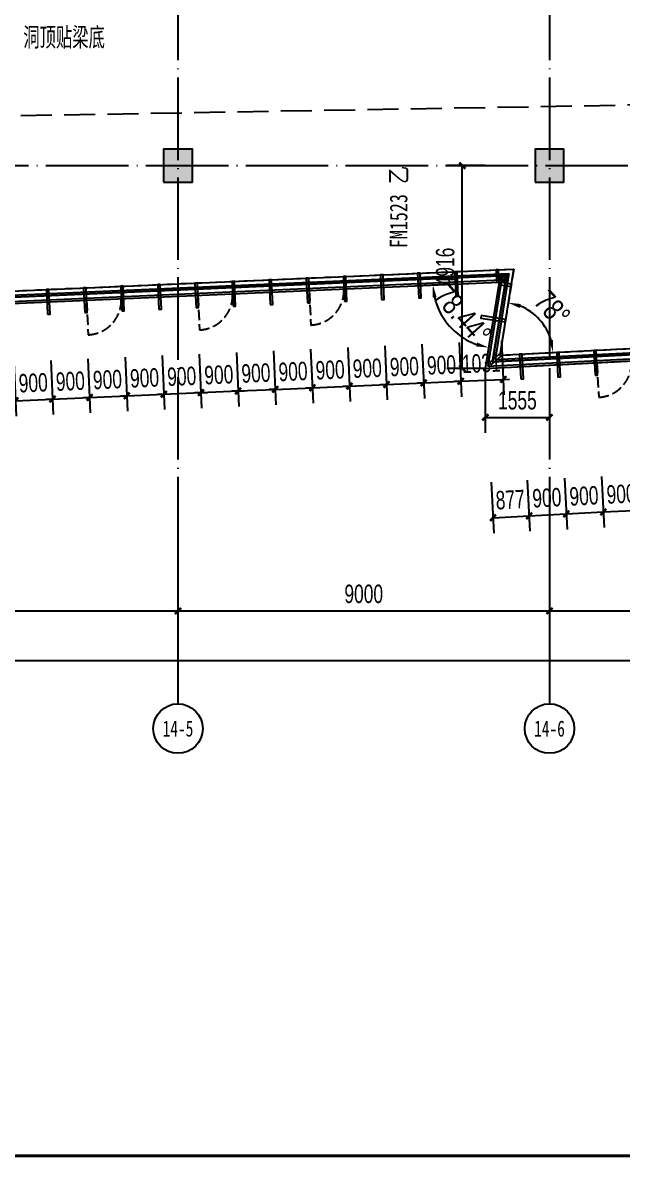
# Model space of a CAD drawing. Extents: x -409435 to 356702, y -107829 to 330904.
# Drawn here: x 28638 to 43164, y 65063 to 92564 of the extents above; entities that cross this region are included whole.
import ezdxf
from ezdxf.enums import TextEntityAlignment as Align
from ezdxf.xclip import XClip

# ---------------------------------------------------------------- set-up
doc = ezdxf.new("R2010")
doc.units = 0
doc.header["$LTSCALE"] = 1000
doc.header["$MEASUREMENT"] = 0
doc.header["$XCLIPFRAME"] = 0
for name, pattern in [('104-14# 核心筒$0$DOTE', [2.42, 2, -0.2, 0.02, -0.2]), ('14#楼幕墙$0$DASH', [0.35, 0.25, -0.1]), ('X-104 14#平面$0$$0$DASH', [0.35, 0.25, -0.1]), ('X-104 14#平面$0$109 3#平面$0$DASH', [0.35, 0.25, -0.1])]:
    doc.linetypes.add(name, pattern=pattern)
for name, color, linetype in [('01-标注_尺寸', 124, 'Continuous'), ('104-14# 核心筒$0$01-标注_轴线坐标', 132, 'Continuous'), ('104-14# 核心筒$0$A_AXIS-轴线', 36, '104-14# 核心筒$0$DOTE'), ('104-14# 核心筒$0$A_STR-砼柱', 51, 'Continuous'), ('104-14# 核心筒$0$AXIS_TEXT', 7, 'Continuous'), ('14#楼幕墙$0$A-C_玻璃幕墙', 140, 'Continuous'), ('14#楼幕墙$0$A-C_窗', 140, 'Continuous'), ('AXIS_TEXT', 7, 'Continuous'), ('PUB_HATCH', 8, 'Continuous'), ('X-104 14#平面$0$01-标注_尺寸', 124, 'Continuous'), ('X-104 14#平面$0$A-C_玻璃幕墙', 140, 'Continuous'), ('X-104 14#平面$0$A-SUR_吊顶', 40, 'Continuous'), ('X-104 14#平面$0$A-TECH_结构', 21, 'Continuous'), ('X-104 14#平面$0$DOOR_FIRE_TEXT', 7, 'Continuous'), ('建-标注-文本', 254, 'Continuous')]:
    doc.layers.add(name, color=color, linetype=linetype)
doc.layers.add('X-104 14#平面$0$000套内', color=226, linetype='Continuous', lineweight=30, plot=False)
doc.styles.add('104-14# 核心筒$0$_TCH_AXIS', font='STXIHEI_0.TTF', dxfattribs={"width": 0.8})
doc.styles.add('104-14# 核心筒$0$_TCH_DIM_T3', font='ros.shx', dxfattribs={"width": 0.705882, "bigfont": 'jd.shx'})
doc.styles.add('_TCH_DIM', font='ros.shx', dxfattribs={"width": 0.8, "height": 2, "bigfont": 'jd.shx'})
doc.styles.add('_TCH_DIM_T3', font='ros.shx', dxfattribs={"width": 0.705882, "bigfont": 'jd.shx'})
doc.styles.add('COMPLEX', font='COMPLEX')
doc.styles.add('X-104 14#平面$0$_TCH_DIM_T3', font='ros.shx', dxfattribs={"width": 0.8, "bigfont": 'jd.shx'})
doc.styles.add('X-104 14#平面$0$_TCH_WINDOW', font='STXIHEI_0.TTF', dxfattribs={"width": 0.75, "height": 3.5})
doc.dimstyles.new('104-14# 核心筒$0$_TCH_ARCH&&150', dxfattribs={"dimtxt": 446.25, "dimasz": 150, "dimexe": 375, "dimexo": 450, "dimgap": 189.375, "dimtad": 1, "dimdec": 0, "dimzin": 0, "dimdsep": 46, "dimtxsty": '104-14# 核心筒$0$_TCH_DIM_T3', "dimblk": '104-14# 核心筒$0$_ArchTick', "dimcen": 0.09, "dimclrt": 7, "dimazin": 2, "dimtfac": 1, "dimtdec": 0, "dimtix": 1, "dimtmove": 2, "dimatfit": 3, "dimfxl": 0, "dimtolj": 1, "dimtzin": 0, "dimarcsym": 0})
doc.dimstyles.new('_TCH_ARCH&&150', dxfattribs={"dimtxt": 446.25, "dimasz": 150, "dimexe": 375, "dimexo": 450, "dimgap": 189.375, "dimtad": 1, "dimdec": 0, "dimzin": 0, "dimdsep": 46, "dimtxsty": '_TCH_DIM_T3', "dimblk": 'ARCHTICK', "dimcen": 0.09, "dimclrt": 7, "dimazin": 2, "dimtfac": 1, "dimtdec": 0, "dimtix": 1, "dimtmove": 2, "dimatfit": 3, "dimfxl": 0, "dimtolj": 1, "dimtzin": 0, "dimarcsym": 0})
doc.dimstyles.new('X-104 14#平面$0$_TCH_ARROW&&150', dxfattribs={"dimtxt": 525, "dimasz": 300, "dimexe": 375, "dimexo": 450, "dimgap": 150, "dimtad": 1, "dimdec": 0, "dimzin": 0, "dimdsep": 46, "dimtxsty": 'X-104 14#平面$0$_TCH_DIM_T3', "dimcen": 0.09, "dimclrt": 7, "dimazin": 2, "dimtfac": 1, "dimtdec": 0, "dimtix": 1, "dimtmove": 2, "dimatfit": 3, "dimfxl": 0, "dimtolj": 1, "dimtzin": 0, "dimarcsym": 0})

# ---------------------------------------------------------------- blocks, each defined once
blk = doc.blocks.new('图框-A1+1-4')
at = {"const_width": 0.5}
blk.add_lwpolyline([(976, 584), (25, 584), (25, 10), (976, 10)], close=True, dxfattribs=at)
blk = doc.blocks.new('14#楼幕墙$0$A$C103B1A8E')
blk.add_lwpolyline([(0, 0), (60, 0), (60, 600), (0, 600)], close=True)
blk = doc.blocks.new('14#楼幕墙$0$A$C678332E3')
blk.add_lwpolyline([(0, 0), (60, 0), (60, 300), (0, 300)], close=True)
blk = doc.blocks.new('14#楼幕墙$0$A$C09283E46')
for name, p, rotation in [('14#楼幕墙$0$A$C103B1A8E', (-11385, -1899), 2.410065309878989e-12), ('14#楼幕墙$0$A$C103B1A8E', (-10485, -1899), 2.410065309878989e-12), ('14#楼幕墙$0$A$C103B1A8E', (-9585, -1899), 2.410065309878989e-12), ('14#楼幕墙$0$A$C103B1A8E', (-8685, -1899), 2.410065309878989e-12), ('14#楼幕墙$0$A$C103B1A8E', (-7785, -1899), 2.410065309878989e-12), ('14#楼幕墙$0$A$C103B1A8E', (-6885, -1899), 2.410065309878989e-12), ('14#楼幕墙$0$A$C103B1A8E', (-5985, -1899), 2.410065309878989e-12), ('14#楼幕墙$0$A$C103B1A8E', (-5085, -1899), 2.410065309878989e-12), ('14#楼幕墙$0$A$C103B1A8E', (-4185, -1899), 2.410065309878989e-12), ('14#楼幕墙$0$A$C103B1A8E', (-3285, -1899), 2.410065309878989e-12), ('14#楼幕墙$0$A$C103B1A8E', (-2385, -1899), 2.410065309878989e-12), ('14#楼幕墙$0$A$C103B1A8E', (-1485, -1899), 2.410065309878989e-12), ('14#楼幕墙$0$A$C678332E3', (-484, -1599), 359.9999999999987), ('14#楼幕墙$0$A$C678332E3', (-424, -1599), 258.4518973650799), ('14#楼幕墙$0$A$C103B1A8E', (-892, -2391), 258.4518973650774), ('14#楼幕墙$0$A$C678332E3', (-731, -3537), 309.2259486825447), ('14#楼幕墙$0$A$C103B1A8E', (2, -3967), 0.4546658823147814), ('14#楼幕墙$0$A$C103B1A8E', (902, -3960), 0.4546658823147814), ('14#楼幕墙$0$A$C103B1A8E', (1802, -3953), 0.4546658823147814)]:
    blk.add_blockref(name, p, dxfattribs=dict(rotation=rotation))
blk = doc.blocks.new('14#楼幕墙$0$A$C2CD63A88')
at = {"linetype": '14#楼幕墙$0$DASH'}
blk.add_lwpolyline([(0, 670), (0, -170)], dxfattribs=at)
blk.add_arc((0, 670), 840, 270, 0, dxfattribs=at)
blk = doc.blocks.new('14#楼幕墙$0$$LinePat$岩棉板')
at = {"color": 0}
for p, q in [((0, -17), (12, -67)), ((12, -67), (24, -17))]:
    blk.add_line(p, q, dxfattribs=at)
for centre, start, end in [((12, -17), 0, 180), ((0, -67), 270, 0), ((24, -67), 180, 270)]:
    blk.add_arc(centre, 12, start, end, dxfattribs=at)
at = {"layer": 'Defpoints'}
blk.add_point((0, 0), dxfattribs=at)
at = {"layer": 'Defpoints', "color": 0}
blk.add_point((24, -84), dxfattribs=at)
blk = doc.blocks.new('14#楼幕墙')
at = {"layer": '14#楼幕墙$0$A-C_玻璃幕墙'}
for p, q in [((40081, 84396), (83848, 86653)), ((40200, 84502), (83848, 86753)), ((-5760, 84469), (40414, 86485)), ((-5636, 84575), (40532, 86591)), ((39845, 84184), (83846, 86453)), ((39904, 84237), (83846, 86503)), ((40414, 86485), (40081, 84396)), ((40532, 86591), (40200, 84502)), ((-6010, 84258), (40178, 86275)), ((-5947, 84311), (40237, 86328)), ((40178, 86275), (39845, 84184)), ((40237, 86328), (39904, 84237))]:
    blk.add_line(p, q, dxfattribs=at)
at = {"color": 8, "yscale": 1.782568518697715, "zscale": 1.782568518697715}
for p, xscale, rotation in [((40169, 86475), 2.098245324658764, 2.486397279790848), ((40220, 86477), 2.098245324658764, 2.486397279790848), ((40384, 86296), -2.213396694601261, 260.9518973650796), ((40392, 86348), -2.213396694601261, 260.9518973650796), ((40401, 86401), -2.213396694601261, 260.9518973650796), ((40376, 86243), -2.213396694601261, 260.9518973650796)]:
    blk.add_blockref('14#楼幕墙$0$$LinePat$岩棉板', p, dxfattribs=dict(at, xscale=xscale, rotation=rotation))
at = {"layer": '14#楼幕墙$0$A-C_玻璃幕墙', "rotation": 2.499999999999448}
blk.add_blockref('14#楼幕墙$0$A$C09283E46', (40532, 87891), dxfattribs=at)
at = {"layer": '14#楼幕墙$0$A-C_窗'}
for p, rotation in [((35611, 85405), 2.499999999979593), ((30216, 85169), 2.499999999979593), ((32913, 85287), 2.499999999979593), ((42583, 83654), 2.951784843777751)]:
    blk.add_blockref('14#楼幕墙$0$A$C2CD63A88', p, dxfattribs=dict(at, rotation=rotation))
blk = doc.blocks.new('_FZH')
blk.add_lwpolyline([(-0.5, -0.5), (0.5, -0.5), (0.5, 0.5), (-0.5, 0.5)], close=True)
at = {"layer": 'PUB_HATCH'}
blk.add_solid([(-0.5, -0.5), (0.5, -0.5), (-0.5, 0.5), (0.5, 0.5)], dxfattribs=at)
blk = doc.blocks.new('104-14# 核心筒$0$_ArchTick')
at = {"color": 0, "linetype": 'ByBlock', "const_width": 0.4}
blk.add_lwpolyline([(-0.5, -0.5), (0.5, 0.5)], dxfattribs=at)
blk = doc.blocks.new('*D2705')
at = {"layer": '104-14# 核心筒$0$01-标注_轴线坐标', "color": 0, "lineweight": -2, "transparency": 16777216}
for p, q in [((-6010, 80105), (-6010, 76730)), ((120742, 80105), (120742, 76730)), ((-6010, 77105), (120742, 77105))]:
    blk.add_line(p, q, dxfattribs=at)
at = {"layer": 'Defpoints', "color": 0, "transparency": 16777216}
for p in [(-6010, 80555), (120742, 80555), (120742, 77105)]:
    blk.add_point(p, dxfattribs=at)
at = {"layer": '104-14# 核心筒$0$01-标注_轴线坐标', "color": 0, "lineweight": -2, "transparency": 16777216, "xscale": 150, "yscale": 150, "zscale": 150, "rotation": 180}
blk.add_blockref('104-14# 核心筒$0$_ArchTick', (-6010, 77105), dxfattribs=at)
at = {"layer": '104-14# 核心筒$0$01-标注_轴线坐标', "color": 0, "lineweight": -2, "transparency": 16777216, "xscale": 150, "yscale": 150, "zscale": 150}
blk.add_blockref('104-14# 核心筒$0$_ArchTick', (120742, 77105), dxfattribs=at)
at = {"layer": '104-14# 核心筒$0$01-标注_轴线坐标', "color": 7, "transparency": 16777216, "insert": (57366, 77517), "char_height": 446.2, "attachment_point": 5, "style": '104-14# 核心筒$0$_TCH_DIM_T3'}
blk.add_mtext('\\A1;126752', dxfattribs=at)
blk = doc.blocks.new('*D2710')
at = {"layer": '104-14# 核心筒$0$01-标注_轴线坐标', "color": 0, "lineweight": -2, "transparency": 16777216}
for p, q in [((23400, 80105), (23400, 77930)), ((32400, 80105), (32400, 77930)), ((23400, 78305), (32400, 78305))]:
    blk.add_line(p, q, dxfattribs=at)
at = {"layer": 'Defpoints', "color": 0, "transparency": 16777216}
for p in [(23400, 80555), (32400, 80555), (32400, 78305)]:
    blk.add_point(p, dxfattribs=at)
at = {"layer": '104-14# 核心筒$0$01-标注_轴线坐标', "color": 0, "lineweight": -2, "transparency": 16777216, "xscale": 150, "yscale": 150, "zscale": 150, "rotation": 180}
blk.add_blockref('104-14# 核心筒$0$_ArchTick', (23400, 78305), dxfattribs=at)
at = {"layer": '104-14# 核心筒$0$01-标注_轴线坐标', "color": 0, "lineweight": -2, "transparency": 16777216, "xscale": 150, "yscale": 150, "zscale": 150}
blk.add_blockref('104-14# 核心筒$0$_ArchTick', (32400, 78305), dxfattribs=at)
at = {"layer": '104-14# 核心筒$0$01-标注_轴线坐标', "color": 7, "transparency": 16777216, "insert": (27900, 78717), "char_height": 446.2, "attachment_point": 5, "style": '104-14# 核心筒$0$_TCH_DIM_T3'}
blk.add_mtext('\\A1;9000', dxfattribs=at)
blk = doc.blocks.new('*D2711')
at = {"layer": '104-14# 核心筒$0$01-标注_轴线坐标', "color": 0, "lineweight": -2, "transparency": 16777216}
for p, q in [((32400, 80105), (32400, 77930)), ((41400, 80105), (41400, 77930)), ((32400, 78305), (41400, 78305))]:
    blk.add_line(p, q, dxfattribs=at)
at = {"layer": 'Defpoints', "color": 0, "transparency": 16777216}
for p in [(32400, 80555), (41400, 80555), (41400, 78305)]:
    blk.add_point(p, dxfattribs=at)
at = {"layer": '104-14# 核心筒$0$01-标注_轴线坐标', "color": 0, "lineweight": -2, "transparency": 16777216, "xscale": 150, "yscale": 150, "zscale": 150, "rotation": 180}
blk.add_blockref('104-14# 核心筒$0$_ArchTick', (32400, 78305), dxfattribs=at)
at = {"layer": '104-14# 核心筒$0$01-标注_轴线坐标', "color": 0, "lineweight": -2, "transparency": 16777216, "xscale": 150, "yscale": 150, "zscale": 150}
blk.add_blockref('104-14# 核心筒$0$_ArchTick', (41400, 78305), dxfattribs=at)
at = {"layer": '104-14# 核心筒$0$01-标注_轴线坐标', "color": 7, "transparency": 16777216, "insert": (36900, 78717), "char_height": 446.2, "attachment_point": 5, "style": '104-14# 核心筒$0$_TCH_DIM_T3'}
blk.add_mtext('\\A1;9000', dxfattribs=at)
blk = doc.blocks.new('*D2712')
at = {"layer": '104-14# 核心筒$0$01-标注_轴线坐标', "color": 0, "lineweight": -2, "transparency": 16777216}
for p, q in [((41400, 80105), (41400, 77930)), ((50400, 80105), (50400, 77930)), ((41400, 78305), (50400, 78305))]:
    blk.add_line(p, q, dxfattribs=at)
at = {"layer": 'Defpoints', "color": 0, "transparency": 16777216}
for p in [(41400, 80555), (50400, 80555), (50400, 78305)]:
    blk.add_point(p, dxfattribs=at)
at = {"layer": '104-14# 核心筒$0$01-标注_轴线坐标', "color": 0, "lineweight": -2, "transparency": 16777216, "xscale": 150, "yscale": 150, "zscale": 150, "rotation": 180}
blk.add_blockref('104-14# 核心筒$0$_ArchTick', (41400, 78305), dxfattribs=at)
at = {"layer": '104-14# 核心筒$0$01-标注_轴线坐标', "color": 0, "lineweight": -2, "transparency": 16777216, "xscale": 150, "yscale": 150, "zscale": 150}
blk.add_blockref('104-14# 核心筒$0$_ArchTick', (50400, 78305), dxfattribs=at)
at = {"layer": '104-14# 核心筒$0$01-标注_轴线坐标', "color": 7, "transparency": 16777216, "insert": (45900, 78717), "char_height": 446.2, "attachment_point": 5, "style": '104-14# 核心筒$0$_TCH_DIM_T3'}
blk.add_mtext('\\A1;9000', dxfattribs=at)
blk = doc.blocks.new('_AXISO')
blk.add_circle((0, 0), 0.5)
at = {"layer": 'AXIS_TEXT', "style": 'COMPLEX', "width": 1.041667}
blk.add_attdef('A', text='', height=0.56, dxfattribs=at).set_placement((-0.25, -0.28), (0.25, -0.28), align=Align.FIT)
blk = doc.blocks.new('*D2617')
at = {"layer": 'Defpoints', "color": 0, "transparency": 16777216}
for p in [(40379, 85628), (41329, 85127), (40200, 84502), (41338, 84561)]:
    blk.add_point(p, dxfattribs=at)
at = {"layer": 'X-104 14#平面$0$01-标注_尺寸', "color": 0, "lineweight": -2, "transparency": 16777216}
for p, q in [((40450, 86072), (40462, 86147)), ((41787, 84584), (41863, 84588))]:
    blk.add_line(p, q, dxfattribs=at)
blk.add_arc((40200, 84502), 1291, 16.2974, 67.6064, dxfattribs=at)
at = {"layer": 'X-104 14#平面$0$01-标注_尺寸', "color": 0, "transparency": 16777216}
for points in [[(40678, 85648), (40705, 85744), (40403, 85777)], [(41488, 84873), (41389, 84856), (41489, 84569)]]:
    blk.add_solid(points, dxfattribs=at)
at = {"layer": 'X-104 14#平面$0$01-标注_尺寸', "color": 7, "transparency": 16777216, "insert": (41466, 85641), "char_height": 525, "attachment_point": 5, "rotation": 311.9519, "style": 'X-104 14#平面$0$_TCH_DIM_T3'}
blk.add_mtext('\\A1;78°', dxfattribs=at)
blk = doc.blocks.new('*D2618')
at = {"layer": 'Defpoints', "color": 0, "transparency": 16777216}
for p in [(39512, 86246), (40178, 86275), (40073, 85617), (38770, 85505)]:
    blk.add_point(p, dxfattribs=at)
at = {"layer": 'X-104 14#平面$0$01-标注_尺寸', "color": 0, "lineweight": -2, "transparency": 16777216}
for p, q in [((39063, 86226), (38200, 86188)), ((40003, 85172), (39867, 84320))]:
    blk.add_line(p, q, dxfattribs=at)
for start, end in [(193.2371, 196.4823), (196.7601, 246.7016), (246.9794, 250.2246)]:
    blk.add_arc((40178, 86275), 1605, start, end, dxfattribs=at)
at = {"layer": 'X-104 14#平面$0$01-标注_尺寸', "color": 0, "transparency": 16777216}
for points in [[(38567, 85901), (38666, 85914), (38575, 86205)], [(39648, 84813), (39623, 84716), (39926, 84690)]]:
    blk.add_solid(points, dxfattribs=at)
at = {"layer": 'X-104 14#平面$0$01-标注_尺寸', "color": 7, "transparency": 16777216, "insert": (39288, 85481), "char_height": 525, "attachment_point": 5, "rotation": 311.7309, "style": 'X-104 14#平面$0$_TCH_DIM_T3'}
blk.add_mtext('\\A1;78.44°', dxfattribs=at)
blk = doc.blocks.new('sjdfadsfiididdi')
at = {"layer": '建-标注-文本', "style": '_TCH_DIM', "width": 0.8}
blk.add_text('洞顶贴梁底', height=520.9, dxfattribs=at).set_placement((28651, 91934))
blk = doc.blocks.new('_ArchTick')
at = {"color": 0, "linetype": 'ByBlock', "const_width": 0.4}
blk.add_lwpolyline([(-0.5, -0.5), (0.5, 0.5)], dxfattribs=at)
blk = doc.blocks.new('*D639')
at = {"layer": '01-标注_尺寸', "color": 0, "lineweight": -2, "transparency": 16777216}
for p, q in [((39987, 81429), (40051, 80192)), ((40863, 81474), (40927, 80237)), ((40032, 80566), (40908, 80611))]:
    blk.add_line(p, q, dxfattribs=at)
at = {"layer": 'Defpoints', "color": 0, "transparency": 16777216}
for p in [(39964, 81878), (40840, 81923), (40908, 80611)]:
    blk.add_point(p, dxfattribs=at)
at = {"layer": '01-标注_尺寸', "color": 0, "lineweight": -2, "transparency": 16777216, "xscale": 150, "yscale": 150, "zscale": 150}
for p, rotation in [((40032, 80566), 182.9518973650842), ((40908, 80611), 2.951897365084284)]:
    blk.add_blockref('_ArchTick', p, dxfattribs=dict(at, rotation=rotation))
at = {"layer": '01-标注_尺寸', "color": 7, "transparency": 16777216, "insert": (40448, 81001), "char_height": 446.2, "attachment_point": 5, "rotation": 2.9519, "style": '_TCH_DIM_T3'}
blk.add_mtext('\\A1;877', dxfattribs=at)
blk = doc.blocks.new('*D640')
at = {"layer": '01-标注_尺寸', "color": 0, "lineweight": -2, "transparency": 16777216}
for p, q in [((40863, 81474), (40927, 80237)), ((41762, 81520), (41826, 80283)), ((40908, 80611), (41807, 80658))]:
    blk.add_line(p, q, dxfattribs=at)
at = {"layer": 'Defpoints', "color": 0, "transparency": 16777216}
for p in [(41739, 81969), (40840, 81923), (41807, 80658)]:
    blk.add_point(p, dxfattribs=at)
at = {"layer": '01-标注_尺寸', "color": 0, "lineweight": -2, "transparency": 16777216, "xscale": 150, "yscale": 150, "zscale": 150}
for p, rotation in [((40908, 80611), 182.9518973650844), ((41807, 80658), 2.951897365084323)]:
    blk.add_blockref('_ArchTick', p, dxfattribs=dict(at, rotation=rotation))
at = {"layer": '01-标注_尺寸', "color": 7, "transparency": 16777216, "insert": (41336, 81047), "char_height": 446.2, "attachment_point": 5, "rotation": 2.9519, "style": '_TCH_DIM_T3'}
blk.add_mtext('\\A1;900', dxfattribs=at)
blk = doc.blocks.new('*D641')
at = {"layer": '01-标注_尺寸', "color": 0, "lineweight": -2, "transparency": 16777216}
for p, q in [((41762, 81520), (41826, 80283)), ((42661, 81566), (42725, 80330)), ((41807, 80658), (42705, 80704))]:
    blk.add_line(p, q, dxfattribs=at)
at = {"layer": 'Defpoints', "color": 0, "transparency": 16777216}
for p in [(41739, 81969), (42638, 82016), (42705, 80704)]:
    blk.add_point(p, dxfattribs=at)
at = {"layer": '01-标注_尺寸', "color": 0, "lineweight": -2, "transparency": 16777216, "xscale": 150, "yscale": 150, "zscale": 150}
for p, rotation in [((41807, 80658), 182.951897365084), ((42705, 80704), 2.951897365084017)]:
    blk.add_blockref('_ArchTick', p, dxfattribs=dict(at, rotation=rotation))
at = {"layer": '01-标注_尺寸', "color": 7, "transparency": 16777216, "insert": (42235, 81093), "char_height": 446.2, "attachment_point": 5, "rotation": 2.9519, "style": '_TCH_DIM_T3'}
blk.add_mtext('\\A1;900', dxfattribs=at)
blk = doc.blocks.new('*D642')
at = {"layer": '01-标注_尺寸', "color": 0, "lineweight": -2, "transparency": 16777216}
for p, q in [((42661, 81566), (42725, 80330)), ((43560, 81613), (43624, 80376)), ((42705, 80704), (43604, 80750))]:
    blk.add_line(p, q, dxfattribs=at)
at = {"layer": 'Defpoints', "color": 0, "transparency": 16777216}
for p in [(42638, 82016), (43537, 82062), (43604, 80750)]:
    blk.add_point(p, dxfattribs=at)
at = {"layer": '01-标注_尺寸', "color": 0, "lineweight": -2, "transparency": 16777216, "xscale": 150, "yscale": 150, "zscale": 150}
for p, rotation in [((43604, 80750), 2.951897365084259), ((42705, 80704), 182.9518973650842)]:
    blk.add_blockref('_ArchTick', p, dxfattribs=dict(at, rotation=rotation))
at = {"layer": '01-标注_尺寸', "color": 7, "transparency": 16777216, "insert": (43134, 81139), "char_height": 446.2, "attachment_point": 5, "rotation": 2.9519, "style": '_TCH_DIM_T3'}
blk.add_mtext('\\A1;900', dxfattribs=at)
blk = doc.blocks.new('*D1387')
at = {"layer": '01-标注_尺寸', "color": 0, "lineweight": -2, "transparency": 16777216}
for p, q in [((28421, 84337), (28478, 83027)), ((29320, 84376), (29377, 83066)), ((28461, 83401), (28312, 83395)), ((28461, 83401), (29361, 83441)), ((29361, 83441), (29510, 83447))]:
    blk.add_line(p, q, dxfattribs=at)
at = {"layer": 'Defpoints', "color": 0, "transparency": 16777216}
for p in [(28401, 84787), (29300, 84826), (29361, 83441)]:
    blk.add_point(p, dxfattribs=at)
at = {"layer": '01-标注_尺寸', "color": 0, "lineweight": -2, "transparency": 16777216, "xscale": 150, "yscale": 150, "zscale": 150}
for p, rotation in [((28461, 83401), 2.500000000000231), ((29361, 83441), 182.5000000000002)]:
    blk.add_blockref('_ArchTick', p, dxfattribs=dict(at, rotation=rotation))
at = {"layer": '01-标注_尺寸', "color": 7, "transparency": 16777216, "insert": (28893, 83833), "char_height": 446.2, "attachment_point": 5, "rotation": 2.5, "style": '_TCH_DIM_T3'}
blk.add_mtext('\\A1;900', dxfattribs=at)
blk = doc.blocks.new('*D1388')
at = {"layer": '01-标注_尺寸', "color": 0, "lineweight": -2, "transparency": 16777216}
for p, q in [((29320, 84376), (29377, 83066)), ((30219, 84416), (30276, 83105)), ((29361, 83441), (29211, 83434)), ((29361, 83441), (30260, 83480)), ((30260, 83480), (30410, 83486))]:
    blk.add_line(p, q, dxfattribs=at)
at = {"layer": 'Defpoints', "color": 0, "transparency": 16777216}
for p in [(29300, 84826), (30199, 84865), (30260, 83480)]:
    blk.add_point(p, dxfattribs=at)
at = {"layer": '01-标注_尺寸', "color": 0, "lineweight": -2, "transparency": 16777216, "xscale": 150, "yscale": 150, "zscale": 150}
for p, rotation in [((29361, 83441), 2.500000000000071), ((30260, 83480), 182.5000000000001)]:
    blk.add_blockref('_ArchTick', p, dxfattribs=dict(at, rotation=rotation))
at = {"layer": '01-标注_尺寸', "color": 7, "transparency": 16777216, "insert": (29792, 83872), "char_height": 446.2, "attachment_point": 5, "rotation": 2.5, "style": '_TCH_DIM_T3'}
blk.add_mtext('\\A1;900', dxfattribs=at)
blk = doc.blocks.new('*D1389')
at = {"layer": '01-标注_尺寸', "color": 0, "lineweight": -2, "transparency": 16777216}
for p, q in [((31118, 84455), (31175, 83144)), ((30219, 84416), (30276, 83105)), ((30260, 83480), (30110, 83473)), ((30260, 83480), (31159, 83519)), ((31159, 83519), (31309, 83526))]:
    blk.add_line(p, q, dxfattribs=at)
at = {"layer": 'Defpoints', "color": 0, "transparency": 16777216}
for p in [(30199, 84865), (31098, 84905), (31159, 83519)]:
    blk.add_point(p, dxfattribs=at)
at = {"layer": '01-标注_尺寸', "color": 0, "lineweight": -2, "transparency": 16777216, "xscale": 150, "yscale": 150, "zscale": 150}
for p, rotation in [((31159, 83519), 182.4999999999997), ((30260, 83480), 2.499999999999671)]:
    blk.add_blockref('_ArchTick', p, dxfattribs=dict(at, rotation=rotation))
at = {"layer": '01-标注_尺寸', "color": 7, "transparency": 16777216, "insert": (30691, 83911), "char_height": 446.2, "attachment_point": 5, "rotation": 2.5, "style": '_TCH_DIM_T3'}
blk.add_mtext('\\A1;900', dxfattribs=at)
blk = doc.blocks.new('*D1390')
at = {"layer": '01-标注_尺寸', "color": 0, "lineweight": -2, "transparency": 16777216}
for p, q in [((31118, 84455), (31175, 83144)), ((32017, 84494), (32074, 83184)), ((31159, 83519), (31009, 83512)), ((31159, 83519), (32058, 83558)), ((32058, 83558), (32208, 83565))]:
    blk.add_line(p, q, dxfattribs=at)
at = {"layer": 'Defpoints', "color": 0, "transparency": 16777216}
for p in [(31098, 84905), (31997, 84944), (32058, 83558)]:
    blk.add_point(p, dxfattribs=at)
at = {"layer": '01-标注_尺寸', "color": 0, "lineweight": -2, "transparency": 16777216, "xscale": 150, "yscale": 150, "zscale": 150}
for p, rotation in [((31159, 83519), 2.50000000000103), ((32058, 83558), 182.5000000000011)]:
    blk.add_blockref('_ArchTick', p, dxfattribs=dict(at, rotation=rotation))
at = {"layer": '01-标注_尺寸', "color": 7, "transparency": 16777216, "insert": (31590, 83951), "char_height": 446.2, "attachment_point": 5, "rotation": 2.5, "style": '_TCH_DIM_T3'}
blk.add_mtext('\\A1;900', dxfattribs=at)
blk = doc.blocks.new('*D1391')
at = {"layer": '01-标注_尺寸', "color": 0, "lineweight": -2, "transparency": 16777216}
for p, q in [((32017, 84494), (32074, 83184)), ((32916, 84533), (32973, 83223)), ((32957, 83598), (33107, 83604)), ((32058, 83558), (31908, 83552)), ((32058, 83558), (32957, 83598))]:
    blk.add_line(p, q, dxfattribs=at)
at = {"layer": 'Defpoints', "color": 0, "transparency": 16777216}
for p in [(32897, 84983), (31997, 84944), (32957, 83598)]:
    blk.add_point(p, dxfattribs=at)
at = {"layer": '01-标注_尺寸', "color": 0, "lineweight": -2, "transparency": 16777216, "xscale": 150, "yscale": 150, "zscale": 150}
for p, rotation in [((32058, 83558), 2.499999999999671), ((32957, 83598), 182.4999999999997)]:
    blk.add_blockref('_ArchTick', p, dxfattribs=dict(at, rotation=rotation))
at = {"layer": '01-标注_尺寸', "color": 7, "transparency": 16777216, "insert": (32490, 83990), "char_height": 446.2, "attachment_point": 5, "rotation": 2.5, "style": '_TCH_DIM_T3'}
blk.add_mtext('\\A1;900', dxfattribs=at)
blk = doc.blocks.new('*D1392')
at = {"layer": '01-标注_尺寸', "color": 0, "lineweight": -2, "transparency": 16777216}
for p, q in [((32916, 84533), (32973, 83223)), ((33815, 84573), (33873, 83262)), ((32957, 83598), (33856, 83637)), ((33856, 83637), (34006, 83643)), ((32957, 83598), (32807, 83591))]:
    blk.add_line(p, q, dxfattribs=at)
at = {"layer": 'Defpoints', "color": 0, "transparency": 16777216}
for p in [(32897, 84983), (33796, 85022), (33856, 83637)]:
    blk.add_point(p, dxfattribs=at)
at = {"layer": '01-标注_尺寸', "color": 0, "lineweight": -2, "transparency": 16777216, "xscale": 150, "yscale": 150, "zscale": 150}
for p, rotation in [((32957, 83598), 2.50000000000079), ((33856, 83637), 182.5000000000009)]:
    blk.add_blockref('_ArchTick', p, dxfattribs=dict(at, rotation=rotation))
at = {"layer": '01-标注_尺寸', "color": 7, "transparency": 16777216, "insert": (33389, 84029), "char_height": 446.2, "attachment_point": 5, "rotation": 2.5, "style": '_TCH_DIM_T3'}
blk.add_mtext('\\A1;900', dxfattribs=at)
blk = doc.blocks.new('*D1393')
at = {"layer": '01-标注_尺寸', "color": 0, "lineweight": -2, "transparency": 16777216}
for p, q in [((33815, 84573), (33873, 83262)), ((34715, 84612), (34772, 83301)), ((33856, 83637), (33706, 83630)), ((33856, 83637), (34755, 83676)), ((34755, 83676), (34905, 83683))]:
    blk.add_line(p, q, dxfattribs=at)
at = {"layer": 'Defpoints', "color": 0, "transparency": 16777216}
for p in [(33796, 85022), (34695, 85062), (34755, 83676)]:
    blk.add_point(p, dxfattribs=at)
at = {"layer": '01-标注_尺寸', "color": 0, "lineweight": -2, "transparency": 16777216, "xscale": 150, "yscale": 150, "zscale": 150}
for p, rotation in [((33856, 83637), 2.500000000000151), ((34755, 83676), 182.5000000000002)]:
    blk.add_blockref('_ArchTick', p, dxfattribs=dict(at, rotation=rotation))
at = {"layer": '01-标注_尺寸', "color": 7, "transparency": 16777216, "insert": (34288, 84069), "char_height": 446.2, "attachment_point": 5, "rotation": 2.5, "style": '_TCH_DIM_T3'}
blk.add_mtext('\\A1;900', dxfattribs=at)
blk = doc.blocks.new('*D1394')
at = {"layer": '01-标注_尺寸', "color": 0, "lineweight": -2, "transparency": 16777216}
for p, q in [((34715, 84612), (34772, 83301)), ((35614, 84651), (35671, 83341)), ((34755, 83676), (34606, 83670)), ((34755, 83676), (35655, 83715)), ((35655, 83715), (35804, 83722))]:
    blk.add_line(p, q, dxfattribs=at)
at = {"layer": 'Defpoints', "color": 0, "transparency": 16777216}
for p in [(34695, 85062), (35594, 85101), (35655, 83715)]:
    blk.add_point(p, dxfattribs=at)
at = {"layer": '01-标注_尺寸', "color": 0, "lineweight": -2, "transparency": 16777216, "xscale": 150, "yscale": 150, "zscale": 150}
for p, rotation in [((34755, 83676), 2.499999999999911), ((35655, 83715), 182.4999999999999)]:
    blk.add_blockref('_ArchTick', p, dxfattribs=dict(at, rotation=rotation))
at = {"layer": '01-标注_尺寸', "color": 7, "transparency": 16777216, "insert": (35187, 84108), "char_height": 446.2, "attachment_point": 5, "rotation": 2.5, "style": '_TCH_DIM_T3'}
blk.add_mtext('\\A1;900', dxfattribs=at)
blk = doc.blocks.new('*D1395')
at = {"layer": '01-标注_尺寸', "color": 0, "lineweight": -2, "transparency": 16777216}
for p, q in [((35614, 84651), (35671, 83341)), ((36513, 84691), (36570, 83380)), ((35655, 83715), (35505, 83709)), ((35655, 83715), (36554, 83755)), ((36554, 83755), (36704, 83761))]:
    blk.add_line(p, q, dxfattribs=at)
at = {"layer": 'Defpoints', "color": 0, "transparency": 16777216}
for p in [(35594, 85101), (36493, 85140), (36554, 83755)]:
    blk.add_point(p, dxfattribs=at)
at = {"layer": '01-标注_尺寸', "color": 0, "lineweight": -2, "transparency": 16777216, "xscale": 150, "yscale": 150, "zscale": 150}
for p, rotation in [((35655, 83715), 2.500000000000151), ((36554, 83755), 182.5000000000002)]:
    blk.add_blockref('_ArchTick', p, dxfattribs=dict(at, rotation=rotation))
at = {"layer": '01-标注_尺寸', "color": 7, "transparency": 16777216, "insert": (36086, 84147), "char_height": 446.2, "attachment_point": 5, "rotation": 2.5, "style": '_TCH_DIM_T3'}
blk.add_mtext('\\A1;900', dxfattribs=at)
blk = doc.blocks.new('*D1396')
at = {"layer": '01-标注_尺寸', "color": 0, "lineweight": -2, "transparency": 16777216}
for p, q in [((37412, 84730), (37469, 83419)), ((36513, 84691), (36570, 83380)), ((36554, 83755), (36404, 83748)), ((36554, 83755), (37453, 83794)), ((37453, 83794), (37603, 83800))]:
    blk.add_line(p, q, dxfattribs=at)
at = {"layer": 'Defpoints', "color": 0, "transparency": 16777216}
for p in [(36493, 85140), (37392, 85179), (37453, 83794)]:
    blk.add_point(p, dxfattribs=at)
at = {"layer": '01-标注_尺寸', "color": 0, "lineweight": -2, "transparency": 16777216, "xscale": 150, "yscale": 150, "zscale": 150}
for p, rotation in [((37453, 83794), 182.5000000000002), ((36554, 83755), 2.500000000000231)]:
    blk.add_blockref('_ArchTick', p, dxfattribs=dict(at, rotation=rotation))
at = {"layer": '01-标注_尺寸', "color": 7, "transparency": 16777216, "insert": (36985, 84186), "char_height": 446.2, "attachment_point": 5, "rotation": 2.5, "style": '_TCH_DIM_T3'}
blk.add_mtext('\\A1;900', dxfattribs=at)
blk = doc.blocks.new('*D1397')
at = {"layer": '01-标注_尺寸', "color": 0, "lineweight": -2, "transparency": 16777216}
for p, q in [((37412, 84730), (37469, 83419)), ((38311, 84769), (38368, 83458)), ((37453, 83794), (37303, 83787)), ((37453, 83794), (38352, 83833)), ((38352, 83833), (38502, 83840))]:
    blk.add_line(p, q, dxfattribs=at)
at = {"layer": 'Defpoints', "color": 0, "transparency": 16777216}
for p in [(37392, 85179), (38291, 85219), (38352, 83833)]:
    blk.add_point(p, dxfattribs=at)
at = {"layer": '01-标注_尺寸', "color": 0, "lineweight": -2, "transparency": 16777216, "xscale": 150, "yscale": 150, "zscale": 150}
for p, rotation in [((37453, 83794), 2.500000000000231), ((38352, 83833), 182.5000000000002)]:
    blk.add_blockref('_ArchTick', p, dxfattribs=dict(at, rotation=rotation))
at = {"layer": '01-标注_尺寸', "color": 7, "transparency": 16777216, "insert": (37884, 84226), "char_height": 446.2, "attachment_point": 5, "rotation": 2.5, "style": '_TCH_DIM_T3'}
blk.add_mtext('\\A1;900', dxfattribs=at)
blk = doc.blocks.new('*D1398')
at = {"layer": '01-标注_尺寸', "color": 0, "lineweight": -2, "transparency": 16777216}
for p, q in [((38311, 84769), (38368, 83458)), ((39210, 84808), (39267, 83498)), ((39251, 83872), (39401, 83879)), ((38352, 83833), (38202, 83827)), ((38352, 83833), (39251, 83872))]:
    blk.add_line(p, q, dxfattribs=at)
at = {"layer": 'Defpoints', "color": 0, "transparency": 16777216}
for p in [(39191, 85258), (38291, 85219), (39251, 83872)]:
    blk.add_point(p, dxfattribs=at)
at = {"layer": '01-标注_尺寸', "color": 0, "lineweight": -2, "transparency": 16777216, "xscale": 150, "yscale": 150, "zscale": 150}
for p, rotation in [((38352, 83833), 2.500000000000631), ((39251, 83872), 182.5000000000007)]:
    blk.add_blockref('_ArchTick', p, dxfattribs=dict(at, rotation=rotation))
at = {"layer": '01-标注_尺寸', "color": 7, "transparency": 16777216, "insert": (38784, 84265), "char_height": 446.2, "attachment_point": 5, "rotation": 2.5, "style": '_TCH_DIM_T3'}
blk.add_mtext('\\A1;900', dxfattribs=at)
blk = doc.blocks.new('*D1399')
at = {"layer": '01-标注_尺寸', "color": 0, "lineweight": -2, "transparency": 16777216}
for p, q in [((39210, 84808), (39267, 83498)), ((40240, 84853), (40297, 83543)), ((39251, 83872), (40281, 83917)), ((40281, 83917), (40431, 83924)), ((39251, 83872), (39101, 83866))]:
    blk.add_line(p, q, dxfattribs=at)
at = {"layer": 'Defpoints', "color": 0, "transparency": 16777216}
for p in [(39191, 85258), (40221, 85303), (40281, 83917)]:
    blk.add_point(p, dxfattribs=at)
at = {"layer": '01-标注_尺寸', "color": 0, "lineweight": -2, "transparency": 16777216, "xscale": 150, "yscale": 150, "zscale": 150}
for p, rotation in [((39251, 83872), 2.500000000000071), ((40281, 83917), 182.5000000000001)]:
    blk.add_blockref('_ArchTick', p, dxfattribs=dict(at, rotation=rotation))
at = {"layer": '01-标注_尺寸', "color": 7, "transparency": 16777216, "insert": (39748, 84307), "char_height": 446.2, "attachment_point": 5, "rotation": 2.5, "style": '_TCH_DIM_T3'}
blk.add_mtext('\\A1;1031', dxfattribs=at)
blk = doc.blocks.new('*D2482')
at = {"layer": '01-标注_尺寸', "color": 0, "lineweight": -2, "transparency": 16777216}
for p, q in [((39845, 89100), (38912, 89100)), ((39287, 84184), (39287, 89100)), ((39845, 84184), (38912, 84184))]:
    blk.add_line(p, q, dxfattribs=at)
at = {"layer": 'Defpoints', "color": 0, "transparency": 16777216}
for p in [(39287, 89100), (40295, 89100), (40295, 84184)]:
    blk.add_point(p, dxfattribs=at)
at = {"layer": '01-标注_尺寸', "color": 0, "lineweight": -2, "transparency": 16777216, "xscale": 150, "yscale": 150, "zscale": 150}
for p, rotation in [((39287, 89100), 90), ((39287, 84184), 270)]:
    blk.add_blockref('_ArchTick', p, dxfattribs=dict(at, rotation=rotation))
at = {"layer": '01-标注_尺寸', "color": 7, "transparency": 16777216, "insert": (38874, 86642), "char_height": 446.2, "attachment_point": 5, "rotation": 90, "style": '_TCH_DIM_T3'}
blk.add_mtext('\\A1;4916', dxfattribs=at)
blk = doc.blocks.new('*D2483')
at = {"layer": '01-标注_尺寸', "color": 0, "lineweight": -2, "transparency": 16777216}
for p, q in [((39845, 84184), (39845, 82621)), ((41400, 84184), (41400, 82621)), ((39845, 82996), (41400, 82996))]:
    blk.add_line(p, q, dxfattribs=at)
at = {"layer": 'Defpoints', "color": 0, "transparency": 16777216}
for p in [(39845, 84634), (41400, 84634), (41400, 82996)]:
    blk.add_point(p, dxfattribs=at)
at = {"layer": '01-标注_尺寸', "color": 0, "lineweight": -2, "transparency": 16777216, "xscale": 150, "yscale": 150, "zscale": 150, "rotation": 180}
blk.add_blockref('_ArchTick', (39845, 82996), dxfattribs=at)
at = {"layer": '01-标注_尺寸', "color": 0, "lineweight": -2, "transparency": 16777216, "xscale": 150, "yscale": 150, "zscale": 150}
blk.add_blockref('_ArchTick', (41400, 82996), dxfattribs=at)
at = {"layer": '01-标注_尺寸', "color": 7, "transparency": 16777216, "insert": (40623, 83408), "char_height": 446.2, "attachment_point": 5, "style": '_TCH_DIM_T3'}
blk.add_mtext('\\A1;1555', dxfattribs=at)
blk = doc.blocks.new('104-14# 核心筒')
at = {"layer": '104-14# 核心筒$0$01-标注_轴线坐标'}
for p, q in [((32400, 80554.9), (32400, 76054.9)), ((41400, 80554.9), (41400, 76054.9))]:
    blk.add_line(p, q, dxfattribs=at)
at = {"layer": '104-14# 核心筒$0$A_AXIS-轴线'}
for p, q in [((32400, 139633.6), (32400, 80554.9)), ((41400, 139633.6), (41400, 80554.9)), ((-9520, 89100), (68400, 89100))]:
    blk.add_line(p, q, dxfattribs=at)
at = {"layer": '104-14# 核心筒$0$01-标注_轴线坐标'}
ref = blk.add_blockref('_AXISO', (32400, 75454.9), dxfattribs=dict(at, xscale=1200, yscale=1200, zscale=1200))
ref.add_attrib('A', '14-5', dxfattribs={"layer": '104-14# 核心筒$0$AXIS_TEXT', "height": 388.29, "style": '104-14# 核心筒$0$_TCH_AXIS', "width": 0.898302}).set_placement((32027.6, 75260.7), (32772.4, 75260.7), align=Align.FIT)
ref = blk.add_blockref('_AXISO', (41400, 75454.9), dxfattribs=dict(at, xscale=1200, yscale=1200, zscale=1200))
ref.add_attrib('A', '14-6', dxfattribs={"layer": '104-14# 核心筒$0$AXIS_TEXT', "height": 388.29, "style": '104-14# 核心筒$0$_TCH_AXIS', "width": 0.898302}).set_placement((41027.6, 75260.7), (41772.4, 75260.7), align=Align.FIT)
at = {"layer": '104-14# 核心筒$0$A_STR-砼柱', "xscale": 700, "yscale": 800, "zscale": 800}
for p in [(32400, 89100), (41400, 89100)]:
    blk.add_blockref('_FZH', p, dxfattribs=at)
at = {"layer": '104-14# 核心筒$0$01-标注_轴线坐标'}
for p1, p2, distance, picture, middle in [((-6009.8, 80554.9), (120741.8, 80554.9), -3450, '*D2705', (57366, 77517.4)), ((23400, 80554.9), (32400, 80554.9), -2250, '*D2710', (27900, 78717.4)), ((32400, 80554.9), (41400, 80554.9), -2250, '*D2711', (36900, 78717.4)), ((41400, 80554.9), (50400, 80554.9), -2250, '*D2712', (45900, 78717.4))]:
    dim = blk.add_aligned_dim(p1=p1, p2=p2, distance=distance, dimstyle='104-14# 核心筒$0$_TCH_ARCH&&150', dxfattribs=at)
    dim.commit()
    dim.dimension.update_dxf_attribs({"geometry": picture, "text_midpoint": middle})
blk = doc.blocks.new('X-104 14#平面')
at = {"layer": 'X-104 14#平面$0$000套内'}
blk.add_lwpolyline([(23450, 85694.7), (23450, 95600), (26550, 95600), (26550, 96800), (32300, 96800), (32300, 96700), (41500, 96700), (41500, 105700), (36000, 105700), (36000, 110450), (50400, 110450), (50400, 96800), (59400, 96800), (59400, 85343.1), (40022.3, 84342.9), (40355.1, 86432.8), (23450, 85694.7)], close=True, dxfattribs=at)
at = {"layer": 'X-104 14#平面$0$A-C_玻璃幕墙'}
blk.add_lwpolyline([(109062.3, 84667.9), (119297.3, 99814.5), (117562.9, 100200.5), (120741.8, 127894.6), (99426.9, 133825), (92631.2, 109400), (86987.2, 109400), (86987.2, 110600), (8392.2, 110600), (5688.7, 97881.2), (-2733.6, 99671.4), (-6009.8, 84258.3), (40178.1, 86274.9), (39845.1, 84183.6), (83845.6, 86452.5)], close=True, dxfattribs=at)
at = {"layer": 'X-104 14#平面$0$A-SUR_吊顶', "linetype": 'X-104 14#平面$0$109 3#平面$0$DASH', "ltscale": 3}
blk.add_lwpolyline([(82466.9, 86681.8), (83499.8, 89365.9), (52926.6, 88084.7), (53491, 90739.8), (17309.3, 90108.2), (22065.4, 106694.6), (62738.3, 107720), (62307.5, 106691.2), (92309.4, 108057.1)], dxfattribs=at)
at = {"layer": 'X-104 14#平面$0$A-TECH_结构', "linetype": 'X-104 14#平面$0$$0$DASH'}
blk.add_lwpolyline([(120414.6, 127674.3), (99635.5, 133455.6), (96317.6, 121532.1), (85624.2, 124507.3), (87140.3, 129956.4), (83582.3, 130946.3), (66456.4, 115400), (609.3, 115400), (8.3, 112572.3), (4214.3, 111678.3), (1409.8, 98484.1), (-2502.5, 99315.7), (-5635.8, 84574.9), (40532.1, 86590.6), (40199.6, 84502.3), (83848.5, 86753.1), (108910.7, 84979.4), (118802, 99617.3), (117234.1, 99966.3)], close=True, dxfattribs=at)
ref = blk.add_blockref('104-14# 核心筒', (0, 0))
XClip(ref).set_block_clipping_path([(-38664.3623821461, -25500), (139216.5485069363, 330900)])
blk.add_blockref('14#楼幕墙', (0, 0))
at = {"xscale": 150, "yscale": 150, "zscale": 150}
blk.add_blockref('图框-A1+1-4', (-18433.5, 63600), dxfattribs=at)
at = {"layer": 'X-104 14#平面$0$DOOR_FIRE_TEXT', "style": 'X-104 14#平面$0$_TCH_WINDOW', "width": 0.75}
for s, height, p in [('乙', 428.1, (37956.7, 88654.4)), ('FM1523', 428.14, (37956.7, 87098.3))]:
    blk.add_text(s, height=height, rotation=90, dxfattribs=at).set_placement(p)
at = {"layer": 'X-104 14#平面$0$01-标注_尺寸'}
for base, center, p1, p2, picture, middle, turn in [((38770, 85505.4), (40178.1, 86274.9), (39512.3, 86245.7), (40073.3, 85616.8), '*D2618', (39288.4, 85481.4), 311.73087), ((41329.2, 85127.2), (40199.6, 84502.3), (41337.8, 84561), (40378.8, 85627.8), '*D2617', (41466.4, 85641), 311.9519)]:
    dim = blk.add_angular_dim_3p(base=base, center=center, p1=p1, p2=p2, dimstyle='X-104 14#平面$0$_TCH_ARROW&&150', override={"dimgap": 0}, dxfattribs=at)
    dim.commit()
    dim.dimension.update_dxf_attribs({"geometry": picture, "text_midpoint": middle, "dimtype": 165, "text_rotation": turn})

msp = doc.modelspace()

# ---------------------------------------------------------------- block references
for name in ['X-104 14#平面', 'sjdfadsfiididdi']:
    msp.add_blockref(name, (0, 0))

# ---------------------------------------------------------------- dimensions: what is measured, and where the dimension line sits
at = {"layer": '01-标注_尺寸'}
for p1, p2, distance, picture, middle in [((40295.1, 84183.6), (40295.1, 89100), 1008.5, '*D2482', (38874, 86641.8)), ((38291.5, 85218.6), (39190.6, 85257.8), -1386.8, '*D1398', (38783.5, 84264.8)), ((39190.6, 85257.8), (40220.5, 85302.8), -1386.8, '*D1399', (39748.1, 84306.9)), ((31997.5, 84943.8), (32896.6, 84983), -1386.8, '*D1391', (32489.5, 83990)), ((32896.6, 84983), (33795.7, 85022.3), -1386.8, '*D1392', (33388.7, 84029.3)), ((33795.7, 85022.3), (34694.9, 85061.6), -1386.8, '*D1393', (34287.8, 84068.5)), ((34694.9, 85061.6), (35594, 85100.8), -1386.8, '*D1394', (35187, 84107.8)), ((35594, 85100.8), (36493.2, 85140.1), -1386.8, '*D1395', (36086.1, 84147)), ((36493.2, 85140.1), (37392.3, 85179.3), -1386.8, '*D1396', (36985.3, 84186.3)), ((37392.3, 85179.3), (38291.5, 85218.6), -1386.8, '*D1397', (37884.4, 84225.6)), ((28400.9, 84786.8), (29300, 84826), -1386.8, '*D1387', (28893, 83833)), ((29300, 84826), (30199.2, 84865.3), -1386.8, '*D1388', (29792.1, 83872.2)), ((30199.2, 84865.3), (31098.3, 84904.5), -1386.8, '*D1389', (30691.2, 83911.5)), ((31098.3, 84904.5), (31997.5, 84943.8), -1386.8, '*D1390', (31590.4, 83950.8)), ((39845.1, 84633.6), (41400, 84633.6), -1637.7, '*D2483', (40622.5, 83408.5))]:
    dim = msp.add_aligned_dim(p1=p1, p2=p2, distance=distance, dimstyle='_TCH_ARCH&&150', dxfattribs=at)
    dim.commit()
    dim.dimension.update_dxf_attribs({"geometry": picture, "text_midpoint": middle})
for base, p1, p2, picture, middle in [((41806.6, 80657.7), (40840.2, 81923.1), (41739, 81969.5), '*D640', (41336, 81046.5)), ((42705.4, 80704.1), (41739, 81969.5), (42637.8, 82015.8), '*D641', (42234.8, 81092.9)), ((43604.2, 80750.4), (42637.8, 82015.8), (43536.6, 82062.2), '*D642', (43133.6, 81139.2)), ((40907.8, 80611.4), (39964, 81878), (40840.2, 81923.1), '*D639', (40448.5, 81000.8))]:
    dim = msp.add_linear_dim(base=base, p1=p1, p2=p2, angle=2.9519, dimstyle='_TCH_ARCH&&150', override={"dimgap": 0}, dxfattribs=at)
    dim.commit()
    dim.dimension.update_dxf_attribs({"geometry": picture, "text_midpoint": middle, "dimtype": 161, "text_rotation": 2.9519})

doc.saveas('drawing.dxf')
